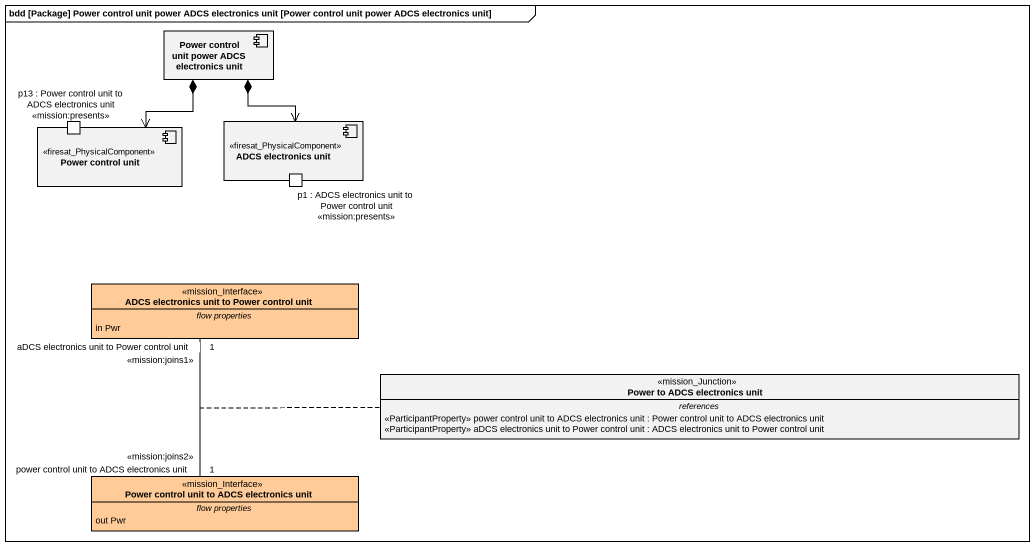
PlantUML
@startuml
mainframe bdd [Package] Power control unit power ADCS electronics unit [Power control unit power ADCS electronics unit]
allowmixing
hide circle
hide empty members
component "Power control unit power ADCS electronics unit" as Power_control_unit_power
component "Power control unit" as Power_control_unit <<firesat_PhysicalComponent>> {
  port "p13 : Power control unit to ADCS electronics unit <<mission:presents>>" as p13_Power_control_unit_to
}
component "ADCS electronics unit" as ADCS_electronics_unit <<firesat_PhysicalComponent>> {
  port "p1 : ADCS electronics unit to Power control unit <<mission:presents>>" as p1_ADCS_electronics_unit_to
}
class "ADCS electronics unit to Power control unit" as ADCS_electronics_unit_to <<mission_Interface>> #FFCC99 {
  -- flow properties --
  in Pwr
}
class "Power to ADCS electronics unit" as Power_to_ADCS_electronics <<mission_Junction>> {
  -- references --
  <<ParticipantProperty>> power control unit to ADCS electronics unit : Power control unit to ADCS electronics unit
  <<ParticipantProperty>> aDCS electronics unit to Power control unit : ADCS electronics unit to Power control unit
}
class "Power control unit to ADCS electronics unit" as Power_control_unit_to_ADCS <<mission_Interface>> #FFCC99 {
  -- flow properties --
  out Pwr
}
Power_control_unit_power *--> Power_control_unit
Power_control_unit_power *--> ADCS_electronics_unit
ADCS_electronics_unit_to "1\naDCS electronics unit to Power control unit\n<<mission:joins1>>" -- "1\npower control unit to ADCS electronics unit\n<<mission:joins2>>" Power_control_unit_to_ADCS
(ADCS_electronics_unit_to, Power_control_unit_to_ADCS) .. Power_to_ADCS_electronics
@enduml
